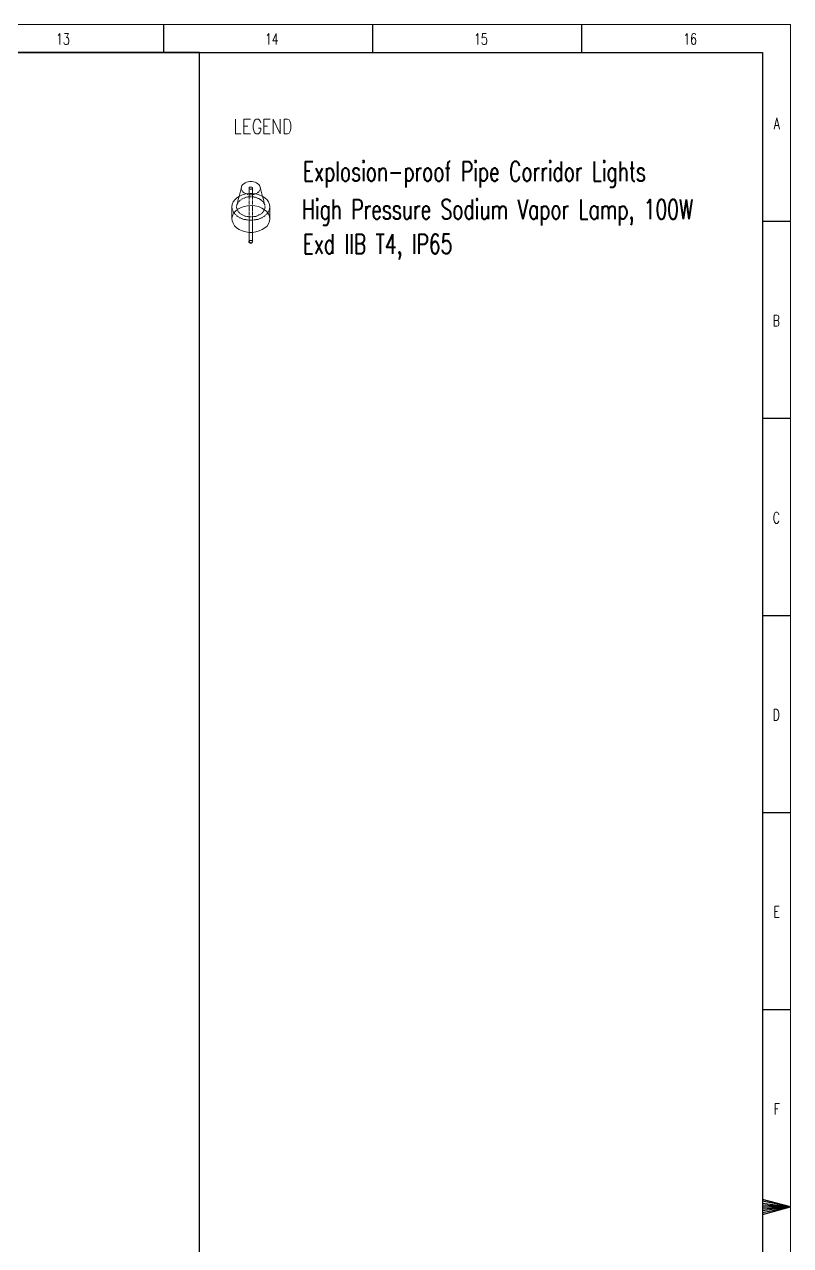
# Model space of a CAD drawing. Header units: inches. Extents: x 9 to 553326, y 5 to 186380.
# Drawn here: x 492933 to 553326, y 90147 to 186380 of the extents above; entities that cross this region are included whole.
import ezdxf

# ---------------------------------------------------------------- set-up
doc = ezdxf.new("R2010")
doc.units = ezdxf.units.IN
doc.header["$MEASUREMENT"] = 0
for name, color, linetype in [('Layer 1', 7, 'Continuous'), ('LGT1', 7, 'Continuous'), ('TEG BORDER', 7, 'Continuous')]:
    doc.layers.add(name, color=color, linetype=linetype)
doc.styles.add('HZTXT', font='txt_qlt.shx', dxfattribs={"width": 0.7, "bigfont": 'hztxt.shx'})
doc.styles.add('TEG BORDER', font='txt_qlt.shx', dxfattribs={"width": 0.7, "bigfont": 'hztxt.shx'})

# ---------------------------------------------------------------- blocks, each defined once
blk = doc.blocks.new('TEG BORDER A2')
for p, q in [((482.62, 420), (482.62, 415)), ((519.75, 420), (519.75, 415)), ((556.87, 420), (556.87, 415)), ((594, 385), (589, 385)), ((594, 350), (589, 350)), ((594, 315), (589, 315)), ((594, 280), (589, 280)), ((594, 245), (589, 245)), ((589, 210), (594, 210)), ((592.75, 210), (590.25, 210))]:
    blk.add_line(p, q)
at = {"linetype": 'Continuous'}
blk.add_line((489, 415), (5, 415), dxfattribs=at)
at = {"color": 5, "lineweight": 15}
blk.add_lwpolyline([(0, 420), (594, 420), (594, 0), (0, 0)], close=True, dxfattribs=at)
blk.add_lwpolyline([(5, 415), (589, 415), (589, 5), (5, 5)], close=True)
blk.add_lwpolyline([(594, 210), (589, 211.34), (589, 208.66), (594, 210), (589, 211), (589, 210.67), (594, 210), (589, 210.33), (589, 209.67), (594, 210), (589, 209.33), (589, 209), (594, 210)])
at = {"layer": 'TEG BORDER'}
blk.add_line((489, 116), (489, 415), dxfattribs=at)
at = {"char_height": 2, "width": 2, "style": 'TEG BORDER'}
for s, insert, attachment_point in [('\\pi2.2204e-016;13', (463.55, 418.41), 1), ('\\pi-0.033333;14', (500.67, 418.41), 1), ('\\pi2.2204e-016;15', (537.8, 418.41), 1), ('\\pi0.033333;16', (574.92, 418.41), 1), ('A', (592.09, 403.39), 3), ('B', (592.09, 368.39), 3), ('C', (592.09, 333.39), 3), ('D', (592.09, 298.39), 3), ('E', (592.09, 263.39), 3), ('F', (592.09, 228.39), 3)]:
    blk.add_mtext(s, dxfattribs=dict(at, insert=insert, attachment_point=attachment_point))

msp = doc.modelspace()

# ---------------------------------------------------------------- linework, layer by layer
at = {"layer": 'Layer 1', "color": 0, "lineweight": 5}
for points in [[(509571, 178921), (509571, 177751), (510031, 177751)], [(510223, 177751), (510223, 178921), (510741, 178921)], [(510223, 178365), (510549, 178365)], [(511565, 178634), (511527, 178749), (511450, 178864), (511374, 178921), (511201, 178921), (511124, 178864), (511047, 178749), (511009, 178634), (510971, 178461), (510971, 178192), (511009, 178020), (511047, 177905), (511124, 177809), (511201, 177751), (511374, 177751), (511450, 177809), (511527, 177905), (511565, 178020), (511565, 178192), (511374, 178192)], [(511795, 177751), (511795, 178921), (512294, 178921)], [(511795, 178365), (512102, 178365)], [(512544, 177751), (512544, 178921), (513081, 177751), (513081, 178921)], [(513407, 177751), (513407, 178921), (513675, 178921), (513790, 178864), (513867, 178749), (513905, 178634), (513944, 178461), (513944, 178192), (513905, 178020), (513867, 177905), (513790, 177809), (513675, 177751), (513407, 177751)], [(510223, 177751), (510741, 177751)], [(511795, 177751), (512294, 177751)]]:
    msp.add_lwpolyline(points, dxfattribs=at)
at = {"layer": 'Layer 1', "color": 1, "lineweight": 5}
for points in [[(510051, 173566), (509854, 172825), (509833, 172760)], [(510051, 173566), (510029, 173500)], [(510029, 173479), (510051, 173413)], [(511510, 173566), (511467, 173675), (511423, 173762), (511336, 173827), (511227, 173893), (511118, 173958), (510987, 173980), (510857, 174002), (510704, 174002), (510573, 173980), (510443, 173958), (510334, 173893), (510225, 173827), (510138, 173762), (510072, 173675), (510051, 173566)], [(510051, 173370), (510072, 173326)], [(510094, 173304), (510094, 173261), (510116, 173239)], [(510704, 173544), (510682, 173544), (510661, 173522), (510661, 173500)], [(510661, 173479), (510661, 173435)], [(510661, 173457), (510661, 173435), (510682, 173435), (510704, 173413)], [(510661, 173392), (510661, 173326)], [(510661, 173304), (510661, 173239)], [(510791, 173566), (510726, 173566)], [(510726, 173392), (510791, 173392)], [(510857, 173544), (510835, 173566), (510813, 173566)], [(510813, 173392), (510835, 173392), (510857, 173413)], [(510900, 173479), (510900, 173522), (510878, 173522)], [(510878, 173435), (510900, 173457), (510900, 173479)], [(510900, 173479), (510900, 173435)], [(510900, 173392), (510900, 173326)], [(510900, 173304), (510900, 173239)], [(511445, 173239), (511467, 173283)], [(511488, 173326), (511510, 173370)], [(511510, 173544), (511510, 173566)], [(511510, 173566), (511706, 172825), (511728, 172760)], [(511510, 173413), (511532, 173479)], [(511532, 173479), (511532, 173500)], [(512273, 171932), (512273, 171997), (512251, 172193), (512164, 172389), (512055, 172564), (511881, 172716), (511685, 172847), (511445, 172956), (511183, 173021), (510922, 173043), (510639, 173043), (510377, 173021), (510116, 172956), (509876, 172847), (509680, 172716), (509506, 172564), (509397, 172389), (509310, 172193), (509288, 171997)], [(509724, 172302), (509702, 172237)], [(509724, 172259), (509702, 172215), (509702, 172193)], [(509746, 172389), (509724, 172324)], [(509767, 172477), (509746, 172411)], [(509767, 172324), (509746, 172280)], [(509789, 172564), (509767, 172498)], [(509811, 172651), (509789, 172585)], [(509811, 172411), (509789, 172368)], [(509833, 172738), (509811, 172673)], [(509876, 172477), (509833, 172433)], [(509963, 172520), (509898, 172498)], [(510029, 172585), (509985, 172542)], [(510116, 172629), (510051, 172607)], [(510138, 173217), (510159, 173174), (510181, 173174)], [(510181, 172673), (510138, 172651)], [(510203, 173152), (510247, 173108)], [(510268, 172694), (510225, 172694)], [(510268, 173087), (510334, 173065)], [(510355, 172738), (510312, 172716)], [(510355, 173043), (510377, 173043), (510399, 173021)], [(510443, 172760), (510421, 172760), (510399, 172738)], [(510443, 173021), (510486, 172999)], [(510552, 172781), (510486, 172760)], [(510530, 172978), (510573, 172978)], [(510639, 172781), (510573, 172781)], [(510617, 172956), (510682, 172956)], [(510661, 173217), (510661, 173152)], [(510661, 173130), (510661, 173065)], [(510661, 173021), (510661, 172978)], [(510661, 172934), (510661, 172869)], [(510661, 172847), (510661, 172781)], [(510726, 172781), (510661, 172781)], [(510661, 172760), (510661, 172694)], [(510661, 172673), (510661, 172607)], [(510661, 172564), (510661, 172520)], [(510661, 172477), (510661, 172411)], [(510661, 172389), (510661, 172324)], [(510661, 172302), (510661, 172237)], [(510704, 172956), (510769, 172956)], [(510813, 172781), (510748, 172781)], [(510791, 172956), (510857, 172956)], [(510900, 172781), (510857, 172781)], [(510878, 172956), (510944, 172956)], [(510900, 173217), (510900, 173152)], [(510900, 173130), (510900, 173065)], [(510900, 173021), (510900, 172978)], [(510900, 172934), (510900, 172869)], [(510900, 172847), (510900, 172781)], [(510900, 172760), (510900, 172694)], [(510900, 172673), (510900, 172607)], [(510900, 172564), (510900, 172520)], [(510900, 172477), (510900, 172411)], [(510900, 172389), (510900, 172324)], [(510900, 172302), (510900, 172237)], [(511009, 172781), (510944, 172781)], [(510966, 172978), (511031, 172978)], [(511096, 172760), (511053, 172760), (511031, 172781)], [(511074, 172999), (511118, 173021)], [(511183, 172738), (511118, 172760)], [(511162, 173021), (511205, 173043)], [(511271, 172716), (511249, 172716), (511205, 172738)], [(511227, 173065), (511292, 173087)], [(511358, 172673), (511292, 172694)], [(511314, 173108), (511358, 173152)], [(511380, 173174), (511401, 173196), (511423, 173217)], [(511445, 172651), (511423, 172651), (511380, 172673)], [(511510, 172585), (511467, 172629)], [(511597, 172542), (511532, 172585)], [(511663, 172477), (511619, 172520)], [(511728, 172411), (511728, 172433), (511685, 172455)], [(511728, 172738), (511750, 172673)], [(511750, 172651), (511772, 172585)], [(511772, 172346), (511750, 172389)], [(511772, 172564), (511793, 172498)], [(511793, 172477), (511815, 172411)], [(511837, 172280), (511815, 172302), (511793, 172324)], [(511815, 172389), (511837, 172324)], [(511837, 172302), (511859, 172237)], [(512273, 171060), (512251, 171256), (512164, 171453), (512033, 171627), (511859, 171779), (511641, 171910), (511380, 172019), (511096, 172084), (510813, 172106), (510530, 172084), (510247, 172041), (510007, 171954), (509767, 171823), (509571, 171670), (509440, 171496), (509332, 171300), (509288, 171104), (509310, 170908), (509375, 170712), (509484, 170516), (509658, 170363), (509854, 170211), (510094, 170102), (510377, 170036), (510661, 169993)], [(509288, 171997), (509288, 171932)], [(509288, 171997), (509288, 171060)], [(509310, 171910), (509310, 171845)], [(509310, 171801), (509332, 171758)], [(509353, 171714), (509375, 171670)], [(509375, 171649), (509397, 171627), (509419, 171583)], [(509419, 171561), (509462, 171518)], [(509484, 171496), (509506, 171453), (509528, 171431)], [(509549, 171409), (509593, 171365)], [(509615, 171365), (509658, 171322)], [(509658, 172084), (509658, 172019)], [(509658, 171975), (509658, 171932)], [(509702, 172193), (509680, 172150)], [(509680, 172172), (509680, 172106)], [(509680, 171888), (509680, 171845)], [(509680, 171300), (509724, 171256)], [(509702, 171801), (509702, 171779), (509724, 171758)], [(509746, 171714), (509767, 171670)], [(509789, 171649), (509811, 171605)], [(509833, 171583), (509876, 171540)], [(509898, 171518), (509963, 171474)], [(509985, 171453), (510029, 171409)], [(510051, 171409), (510116, 171365)], [(510138, 171365), (510181, 171322)], [(510225, 171322), (510268, 171300)], [(510661, 172193), (510661, 172150)], [(510661, 172106), (510661, 172041)], [(510661, 172019), (510661, 171954)], [(510661, 171932), (510661, 171866)], [(510661, 171845), (510661, 171779)], [(510661, 171736), (510661, 171692)], [(510661, 171649), (510661, 171583)], [(510661, 171561), (510661, 171496)], [(510661, 171474), (510661, 171409)], [(510661, 171387), (510661, 171322)], [(510900, 172193), (510900, 172150)], [(510900, 172106), (510900, 172041)], [(510900, 172019), (510900, 171954)], [(510900, 171932), (510900, 171866)], [(510900, 171845), (510900, 171779)], [(510900, 171736), (510900, 171692)], [(510900, 171649), (510900, 171583)], [(510900, 171561), (510900, 171496)], [(510900, 171474), (510900, 171409)], [(510900, 171387), (510900, 171322)], [(511292, 171300), (511358, 171322)], [(511380, 171344), (511423, 171365), (511445, 171365)], [(511467, 171365), (511510, 171409)], [(511532, 171431), (511597, 171453)], [(511619, 171474), (511663, 171518)], [(511685, 171540), (511728, 171583)], [(511750, 171605), (511772, 171649)], [(511793, 171670), (511815, 171714), (511837, 171736)], [(511859, 172193), (511837, 172237)], [(511837, 171758), (511859, 171823)], [(511837, 171256), (511881, 171300)], [(511859, 172193), (511881, 172150)], [(511881, 172106), (511881, 172150)], [(511902, 171997), (511881, 172063)], [(511881, 171932), (511902, 171997)], [(511881, 171845), (511881, 171910)], [(511902, 171322), (511946, 171365)], [(511968, 171365), (512011, 171409)], [(512033, 171431), (512055, 171453), (512077, 171496)], [(512099, 171518), (512142, 171561)], [(512142, 171583), (512164, 171627), (512186, 171649)], [(512186, 171670), (512207, 171714)], [(512229, 171758), (512251, 171801)], [(512251, 171845), (512251, 171910)], [(512273, 171997), (512273, 171060)], [(509746, 171235), (509811, 171213)], [(509833, 171191), (509876, 171169)], [(509898, 171147), (509963, 171126)], [(509985, 171104), (510051, 171082)], [(510072, 171082), (510116, 171060), (510138, 171060)], [(510159, 171039), (510225, 171017)], [(510247, 171017), (510312, 170995)], [(510312, 171278), (510355, 171278)], [(510334, 170995), (510377, 170995), (510399, 170973)], [(510399, 171256), (510443, 171256)], [(510421, 170973), (510486, 170973)], [(510486, 171235), (510552, 171235)], [(510530, 170973), (510573, 170951)], [(510573, 171235), (510617, 171213), (510639, 171213)], [(510617, 170951), (510682, 170951)], [(510661, 171278), (510661, 171213)], [(510661, 171213), (510726, 171213)], [(510661, 171191), (510661, 171126)], [(510661, 171104), (510661, 169361)], [(510704, 170951), (510769, 170951)], [(510748, 171213), (510813, 171213)], [(510791, 170951), (510857, 170951)], [(510857, 171213), (510900, 171213)], [(510878, 170951), (510944, 170951)], [(510900, 171278), (510900, 171213)], [(510900, 171191), (510900, 171126)], [(510900, 171104), (510900, 169361)], [(510900, 169993), (511183, 170036), (511445, 170102), (511663, 170211), (511881, 170341), (512055, 170494), (512164, 170668), (512251, 170864), (512273, 171060)], [(510944, 171213), (511009, 171235)], [(510987, 170951), (511031, 170973)], [(511031, 171235), (511096, 171235)], [(511074, 170973), (511140, 170973)], [(511118, 171256), (511183, 171256)], [(511162, 170973), (511183, 170995), (511227, 170995)], [(511205, 171278), (511271, 171278)], [(511249, 170995), (511314, 171017)], [(511336, 171017), (511401, 171039)], [(511423, 171060), (511445, 171060), (511488, 171082)], [(511510, 171082), (511576, 171104)], [(511597, 171126), (511663, 171147)], [(511685, 171169), (511728, 171191)], [(511750, 171213), (511815, 171235)], [(510661, 169993), (510726, 169993)], [(510748, 169993), (510813, 169993)], [(510835, 169993), (510900, 169993)], [(510639, 169296), (510617, 169274), (510617, 169252)], [(510639, 169296), (510617, 169274), (510617, 169252)], [(510617, 169252), (510617, 169230), (510639, 169230)], [(510617, 169252), (510617, 169230), (510639, 169230)], [(510704, 169339), (510661, 169339), (510661, 169317)], [(510704, 169339), (510661, 169339), (510661, 169317)], [(510704, 169317), (510682, 169317), (510661, 169296), (510661, 169274)], [(510661, 169317), (510661, 169252)], [(510661, 169230), (510661, 169208), (510682, 169208), (510704, 169187)], [(510661, 169187), (510682, 169165), (510704, 169165)], [(510661, 169187), (510682, 169165), (510704, 169165)], [(510791, 169361), (510726, 169361)], [(510791, 169361), (510726, 169361)], [(510791, 169339), (510726, 169339)], [(510726, 169187), (510748, 169165), (510791, 169165)], [(510726, 169143), (510791, 169143)], [(510726, 169143), (510791, 169143)], [(510878, 169339), (510857, 169361), (510813, 169361)], [(510878, 169339), (510857, 169361), (510813, 169361)], [(510857, 169317), (510835, 169339), (510813, 169339)], [(510813, 169165), (510835, 169165), (510857, 169187)], [(510813, 169143), (510835, 169143), (510857, 169165), (510878, 169165)], [(510813, 169143), (510835, 169143), (510857, 169165), (510878, 169165)], [(510900, 169252), (510900, 169296), (510878, 169296)], [(510878, 169208), (510900, 169230), (510900, 169252)], [(510944, 169274), (510922, 169296), (510900, 169317)], [(510900, 169317), (510900, 169252)], [(510944, 169274), (510922, 169296), (510900, 169317)], [(510900, 169187), (510922, 169208), (510922, 169230), (510944, 169230)], [(510900, 169187), (510922, 169208), (510922, 169230), (510944, 169230)]]:
    msp.add_lwpolyline(points, dxfattribs=at)

# ---------------------------------------------------------------- block references
at = {"xscale": 443.75, "yscale": 443.75, "zscale": 443.75}
msp.add_blockref('TEG BORDER A2', (289738, 5), dxfattribs=at)

# ---------------------------------------------------------------- texts
at = {"layer": 'LGT1', "color": 7, "lineweight": -3, "style": 'HZTXT', "width": 0.7}
for s, p in [('Explosion-proof Pipe Corridor Lights ', (514887, 174030)), ('High Pressure Sodium Vapor Lamp, 100W', (514812, 171040)), ('Exd IIB T4, IP65', (514865, 168312))]:
    msp.add_text(s, height=1542.9, dxfattribs=at).set_placement(p)

doc.saveas('drawing.dxf')
